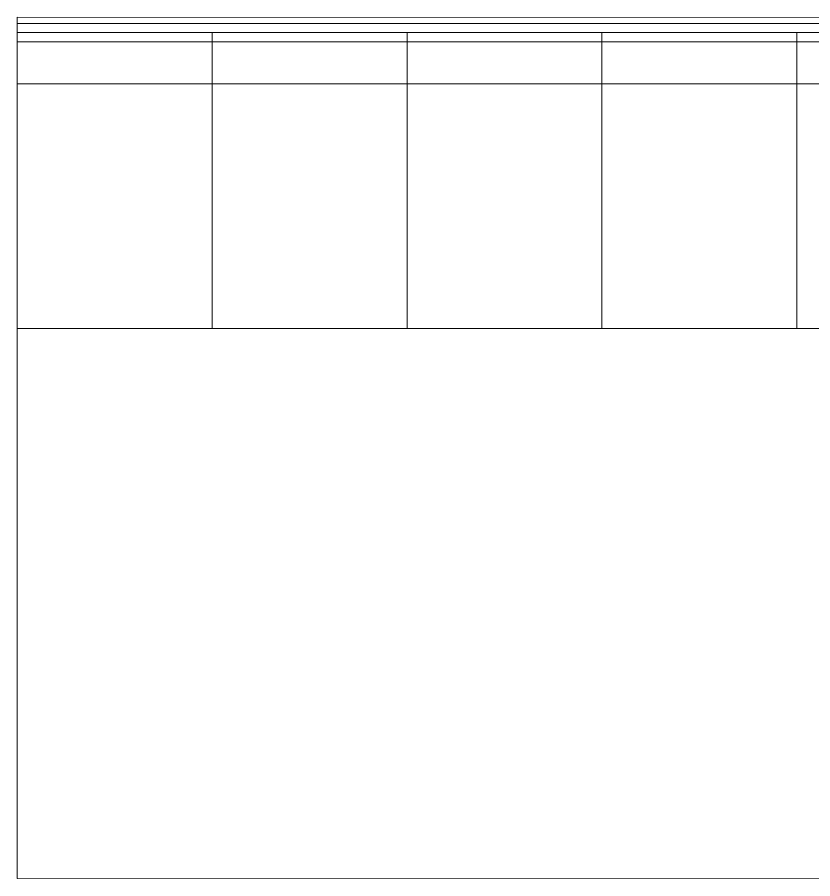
# Model space of a CAD drawing. Header units: millimetres. Extents: x -31757 to 121236, y -27283 to 59400.
# Drawn here: x -31757 to -5737, y -27283 to 907 of the extents above; entities that cross this region are included whole.
import ezdxf

# ---------------------------------------------------------------- set-up
doc = ezdxf.new("R2010")
doc.units = ezdxf.units.MM
doc.layers.add('10_見えがかり', color=7, linetype='Continuous', lineweight=13)

msp = doc.modelspace()

# ---------------------------------------------------------------- linework, layer by layer
at = {"layer": '10_見えがかり'}
for points in [[(25245, 903), (25245, 703), (-31755, 707), (-31755, 907), (25245, 903)], [(25245, 703), (25245, 103), (-31755, 107), (-31755, 707), (25245, 703)], [(-31755, -1273), (-31755, 107), (-31755, 407), (-25380, 406), (-25380, -1274), (-31755, -1273)], [(-19006, -1274), (-25380, -1274), (-25380, 106), (-25380, 406), (-19006, 406), (-19006, 106), (-19006, -1274)], [(-19006, -1274), (-19006, 406), (-12631, 406), (-12631, -1274), (-19006, -1274)], [(-12631, -1274), (-12631, 106), (-12631, 406), (-6256, 405), (-6256, -1275), (-12631, -1274)], [(118, -1275), (-6256, -1275), (-6256, 105), (-6256, 405), (118, 405), (118, 105), (118, -1275)], [(-31755, -1273), (-25380, -1274), (-25381, -9274), (-31756, -9273), (-31755, -1273)], [(-25380, -1274), (-19006, -1274), (-19006, -9274), (-25381, -9274), (-25380, -1274)], [(-19006, -1274), (-12631, -1274), (-12632, -9274), (-19006, -9274), (-19006, -1274)], [(-12631, -1274), (-6256, -1275), (-6257, -9275), (-12632, -9274), (-12631, -1274)], [(-6256, -1275), (118, -1275), (118, -9275), (-6257, -9275), (-6256, -1275)], [(121236, -9283), (121235, -27283), (-31757, -27273), (-31756, -9273), (121236, -9283)], [(121236, -9283), (121235, -27283), (-31757, -27273), (-31756, -9273), (121236, -9283)]]:
    msp.add_lwpolyline(points, dxfattribs=at)

doc.saveas('drawing.dxf')
